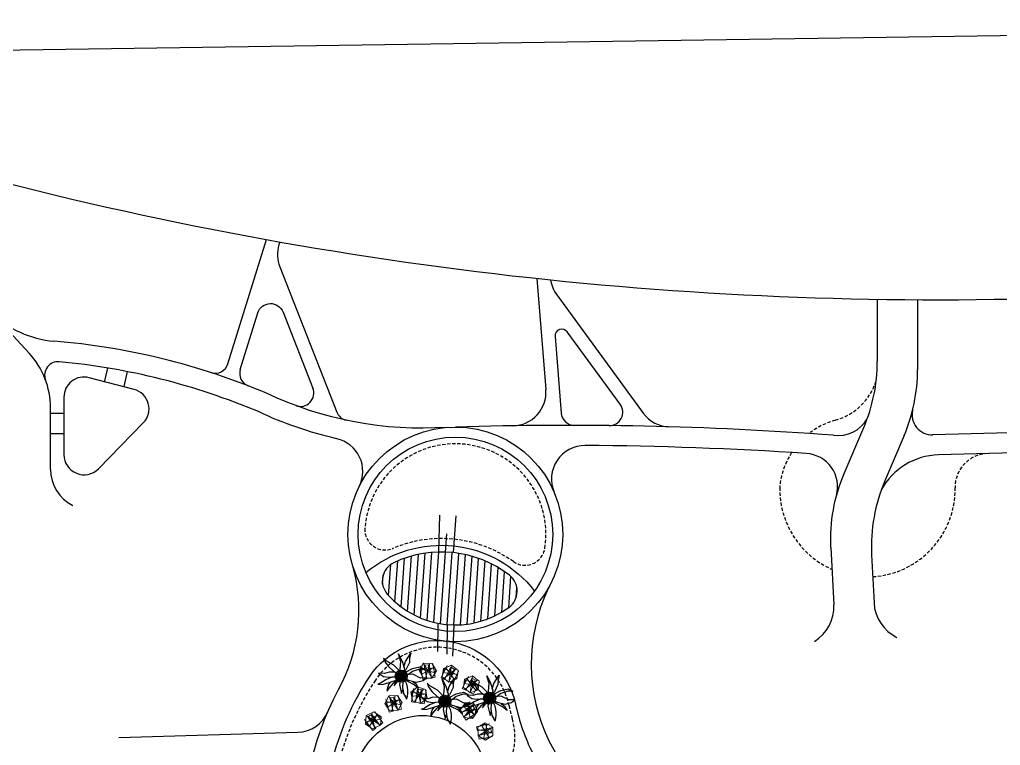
# Model space of a CAD drawing. Extents: x 309418 to 1212698, y 3438380 to 6877191.
# Drawn here: x 606364.3 to 606510.5, y 3439158.2 to 3439266.4 of the extents above; entities that cross this region are included whole.
import ezdxf

# ---------------------------------------------------------------- set-up
doc = ezdxf.new("R2010")
doc.units = 0
doc.header["$MEASUREMENT"] = 0
doc.set_wipeout_variables(frame=1)
doc.linetypes.add('DASHED', pattern=[0.75, 0.5, -0.25])
for name, color, linetype in [('CR-GL$0$CR-SW', 4, 'Continuous'), ('Draft _ Lines', 20, 'Continuous'), ('DRAFT LINES', 32, 'Continuous'), ('LA-FLOWERING-TREE', 221, 'Continuous'), ('LA-HARD-PAVE-HATCH-MARBLE-TYPE (PV - MT-BG-01-AN - RA- ∅ - 01)', 227, 'Continuous'), ('LA-HARD-PAVE-HATCH-WOOD-TYPE( PV - WO-DW-01-∅ - ∅-∅ - 04)', 17, 'Continuous'), ('LA-HARD-PAVE-LINE-01', 30, 'Continuous'), ('LA-PATTERN', 28, 'Continuous'), ('LA-PLNT-PALMS', 251, 'Continuous'), ('LA-PLNT-TREE-TRUNK', 52, 'Continuous'), ('LH-HARD', 9, 'Continuous')]:
    doc.layers.add(name, color=color, linetype=linetype)
doc.layers.add('HW-LA-SF-LOUNGE CHAIRS', color=215, linetype='Continuous', lineweight=0)
doc.layers.add('L-CON-SF-CABANA', color=215, linetype='Continuous', lineweight=0)
picture_1 = doc.add_image_def('image3.jpg', size_in_pixel=(7142, 4284))

# ---------------------------------------------------------------- blocks, each defined once
blk = doc.blocks.new('Lounge 1')
at = {"lineweight": 13, "extrusion": (0, 0, -1)}
blk.add_line((0.41, 1.44), (0.41, 0.86), dxfattribs=at)
blk.add_wipeout([(0.29, 0.86), (0.29, 0), (-0.29, 0), (-0.29, 0.86), (-0.41, 0.86), (-0.41, 1.44), (-0.29, 1.44), (-0.29, 2.03), (0.29, 2.03), (0.29, 1.44), (0.41, 1.44), (0.41, 0.86)])
at = {"extrusion": (0, 0, -1)}
for p, q in [((-0.29, 2.03), (-0.29, 0)), ((0.29, 2.03), (0.29, 0)), ((0.29, 0), (-0.29, 0))]:
    blk.add_line(p, q, dxfattribs=at)
at = {"lineweight": 13, "extrusion": (0, 0, -1)}
for p, q in [((-0.29, 1.44), (-0.41, 1.44)), ((-0.41, 1.44), (-0.41, 0.86)), ((-0.29, 0.86), (-0.41, 0.86)), ((0.41, 1.44), (0.29, 1.44)), ((0.41, 0.86), (0.29, 0.86))]:
    blk.add_line(p, q, dxfattribs=at)
blk.add_lwpolyline([(0.29, 1.44), (-0.29, 1.44)])
blk = doc.blocks.new('umbrella')
blk.add_lwpolyline([(-0.33, 1.24), (-1.23, 0.33), (-0.9, -0.9), (0.34, -1.23), (1.24, -0.33), (0.91, 0.91)], close=True)
for points in [[(1.07, 0.29), (-1.06, -0.28)], [(0.33, -1.23), (-0.33, 1.23)]]:
    blk.add_lwpolyline(points)
at = {"layer": 'L-CON-SF-CABANA', "extrusion": (0, 0, -1)}
for p, q in [((-0.99, 0.57), (1, -0.57)), ((0.57, 1), (-0.57, -0.99))]:
    blk.add_line(p, q, dxfattribs=at)
blk = doc.blocks.new('LA-SIDE TABLE-0')
at = {"layer": 'HW-LA-SF-LOUNGE CHAIRS'}
blk.add_lwpolyline([(-0.16, 0.16), (0.16, -0.16), (-0.15, -0.48), (-0.48, -0.17)], close=True, dxfattribs=at)
blk = doc.blocks.new('*U670')
at = {"layer": 'HW-LA-SF-LOUNGE CHAIRS', "rotation": 162.2570459346732}
blk.add_blockref('Lounge 1', (-0.27, 1.3), dxfattribs=at)
blk.add_blockref('Lounge 1', (0.97, 0.9), dxfattribs=at)
at = {"rotation": 206.4673177738114}
blk.add_blockref('LA-SIDE TABLE-0', (-0.27, -0.83), dxfattribs=at)
at = {"layer": 'HW-LA-SF-LOUNGE CHAIRS', "rotation": 165.7660392124923}
blk.add_blockref('umbrella', (0, 0.01), dxfattribs=at)
blk = doc.blocks.new('*U678')
at = {"layer": 'HW-LA-SF-LOUNGE CHAIRS', "rotation": 227.2584821810075}
blk.add_blockref('Lounge 1', (-1.29, 0.31), dxfattribs=at)
blk.add_blockref('Lounge 1', (-0.41, 1.26), dxfattribs=at)
at = {"rotation": 271.4687540201458}
blk.add_blockref('LA-SIDE TABLE-0', (0.64, -0.6), dxfattribs=at)
at = {"layer": 'HW-LA-SF-LOUNGE CHAIRS', "rotation": 230.7674754588267}
blk.add_blockref('umbrella', (-0.01, 0), dxfattribs=at)
blk = doc.blocks.new('*U679')
at = {"layer": 'HW-LA-SF-LOUNGE CHAIRS', "rotation": 190.1871506126637}
blk.add_blockref('Lounge 1', (-0.85, 1.02), dxfattribs=at)
blk.add_blockref('Lounge 1', (0.43, 1.25), dxfattribs=at)
at = {"rotation": 234.3974224518019}
blk.add_blockref('LA-SIDE TABLE-0', (0.15, -0.86), dxfattribs=at)
at = {"layer": 'HW-LA-SF-LOUNGE CHAIRS', "rotation": 193.6961438904829}
blk.add_blockref('umbrella', (0, 0.01), dxfattribs=at)
blk = doc.blocks.new('GH-B-LA-HD-FURN-Tree-Pit-140-C2')
blk.add_wipeout([(-0.29, 0.64), (-0.33, 0.62), (-0.37, 0.59), (-0.46, 0.52), (-0.51, 0.48), (-0.55, 0.44), (-0.57, 0.41), (-0.59, 0.37), (-0.61, 0.34), (-0.64, 0.28), (-0.66, 0.22), (-0.68, 0.15), (-0.69, 0.11), (-0.7, 0.05), (-0.7, 0.01), (-0.7, -0.02), (-0.7, -0.07), (-0.68, -0.15), (-0.66, -0.24), (-0.63, -0.3), (-0.61, -0.35), (-0.58, -0.4), (-0.52, -0.47), (-0.43, -0.55), (-0.38, -0.59), (-0.31, -0.63), (-0.19, -0.67), (-0.14, -0.69), (-0.03, -0.7), (0.03, -0.7), (0.16, -0.68), (0.23, -0.66), (0.29, -0.64), (0.41, -0.57), (0.47, -0.52), (0.52, -0.47), (0.57, -0.41), (0.61, -0.35), (0.66, -0.23), (0.68, -0.17), (0.7, -0.08), (0.7, 0.03), (0.67, 0.19), (0.65, 0.26), (0.62, 0.33), (0.58, 0.4), (0.53, 0.46), (0.47, 0.52), (0.41, 0.56), (0.34, 0.61), (0.28, 0.64), (0.23, 0.66), (0.18, 0.68), (0.14, 0.69), (0.1, 0.69), (0.05, 0.7), (0, 0.7), (-0.03, 0.7), (-0.07, 0.7), (-0.1, 0.69), (-0.12, 0.69), (-0.19, 0.67)])
at = {"linetype": 'Continuous', "ltscale": 7}
blk.add_circle((0, 0), 0.7, dxfattribs=at)
for centre, radius in [((0, 0), 0.7), ((-0.59, 0.01, 0), 0.0312), ((-0.53, 0.22, 0), 0.0751), ((-0.54, 0.34, 0), 0.0312), ((-0.48, 0.39, 0), 0.0312), ((-0.44, 0.12, 0), 0.0312), ((-0.39, 0.28, 0), 0.0744), ((-0.43, -0.01, 0), 0.0312), ((-0.38, 0.43, 0), 0.0489), ((-0.34, 0.54, 0), 0.0489), ((-0.32, 0.36, 0), 0.0312), ((-0.32, 0.19, 0), 0.0312), ((-0.22, 0.25, 0), 0.0751), ((-0.2, 0.44, 0), 0.0864), ((-0.24, 0.57, 0), 0.0312), ((-0.11, 0.62, 0), 0.0312), ((-0.07, 0.53, 0), 0.0489), ((-0.05, 0.39, 0), 0.0751), ((0.02, 0.56, 0), 0.0312), ((0.09, 0.49, 0), 0.0489), ((0.07, 0.4, 0), 0.0312), ((0.16, 0.33, 0), 0.0312), ((0.23, 0.42, 0), 0.0751), ((0.22, 0.24, 0), 0.0744), ((0.25, 0.56, 0), 0.0312), ((0.34, -0.05, 0), 0.0744), ((0.33, 0.52, 0), 0.0489), ((0.31, 0.19, 0), 0.0312), ((0.34, 0.1, 0), 0.0489), ((0.39, 0.28, 0), 0.0744), ((0.4, 0.43, 0), 0.0489), ((0.5, 0.1, 0), 0.0751), ((0.5, -0.07, 0), 0.0751), ((0.48, 0.35, 0), 0.0312), ((0.55, 0.25, 0), 0.0751), ((0.6, 0.14, 0), 0.0312), ((-0.66, -0.03, 0), 0.0312), ((-0.6, -0.14, 0), 0.0744), ((-0.52, -0.05, 0), 0.0312), ((-0.51, -0.18, 0), 0.0312), ((-0.51, -0.41, 0), 0.0312), ((-0.43, -0.17, 0), 0.0312), ((-0.41, -0.37, 0), 0.0489), ((-0.39, -0.27, 0), 0.0489), ((-0.33, -0.12, 0), 0.0744), ((-0.34, -0.44, 0), 0.0312), ((-0.29, -0.24, 0), 0.0489), ((-0.23, -0.36, 0), 0.0864), ((-0.25, -0.55, 0), 0.0751), ((-0.21, -0.16, 0), 0.0312), ((-0.17, -0.63, 0), 0.0312), ((-0.14, -0.5, 0), 0.0312), ((-0.11, -0.28, 0), 0.0489), ((-0.09, -0.56, 0), 0.0489), ((0.04, -0.57, 0), 0.0751), ((0.03, -0.32, 0), 0.0489), ((0.01, -0.47, 0), 0.0312), ((0.01, -0.67, 0), 0.0312), ((0.05, -0.4, 0), 0.0312), ((0.11, -0.24, 0), 0.0489), ((0.2, -0.38, 0), 0.0751), ((0.2, -0.56, 0), 0.0744), ((0.18, -0.17, 0), 0.0312), ((0.21, -0.25, 0), 0.0489), ((0.25, -0.16, 0), 0.0312), ((0.27, -0.48, 0), 0.0312), ((0.35, -0.26, 0), 0.0489), ((0.37, -0.37, 0), 0.0489), ((0.38, -0.15, 0), 0.0312), ((0.46, -0.26, 0), 0.0312), ((0.45, -0.45, 0), 0.0312), ((0.52, -0.18, 0), 0.0312)]:
    blk.add_circle(centre, radius)
for centre, radius, start, end in [((-0.74, 0.07, 0), 0.0751, 300.57, 48.1319), ((-0.67, 0.15, 0), 0.0312, 228.2509, 106.0031), ((-0.7, 0.26, 0), 0.0489, 338.9516, 340.5973), ((-0.62, 0.29, 0), 0.0312, 212.387, 96.9329), ((-0.53, 0.49, 0), 0.0744, 249.8969, 24.4462), ((-0.14, 0.71, 0), 0.0489, 225.1336, 337.319), ((0.05, 0.68, 0), 0.0744, 161.2962, 9.7321), ((0.23, 0.64, 0), 0.0312, 117.3619, 23.3792), ((0.49, 0.53, 0), 0.0312, 191.312, 263.5273), ((0.57, 0.44, 0), 0.0864, 143.8673, 290.7577), ((0.68, 0.07, 0), 0.0751, 82.3722, 288.9673), ((-0.68, -0.26, 0), 0.0489, 330.5544, 70.9052), ((-0.56, -0.31, 0), 0.0744, 243.0468, 174.7374), ((-0.57, -0.46, 0), 0.0312, 13.6332, 63.9215), ((-0.41, -0.52, 0), 0.0744, 297.5976, 166.1329), ((-0.35, -0.61, 0), 0.0312, 335.7961, 145.3358), ((-0.13, -0.73, 0), 0.0751, 29.1719, 131.3472), ((0.15, -0.71, 0), 0.0751, 33.568, 169.5874), ((0.36, -0.52, 0), 0.0744, 340.2974, 269.335), ((0.53, -0.55, 0), 0.0751, 97.2335, 170.6742), ((0.55, -0.36, 0), 0.0864, 29.6959, 262.8687), ((0.66, -0.08, 0), 0.0489, 40.7628, 304.861), ((0.67, -0.26, 0), 0.0489, 95.6985, 221.7485), ((0.66, -0.17, 0), 0.0312, 47.4763, 284.0739), ((0.73, -0.03, 0), 0.0312, 164.2255, 190.993)]:
    blk.add_arc(centre, radius, start, end)
blk = doc.blocks.new('P200')
blk.add_lwpolyline([(0, -0.1), (0, 0.1)])
blk = doc.blocks.new('COARSE GRAVEL')
blk.add_wipeout([(0.68, 0.59), (0.69, 0.57), (0.69, 0.57), (0.73, 0.53), (0.76, 0.48), (0.79, 0.42), (0.81, 0.39), (0.83, 0.35), (0.85, 0.3), (0.87, 0.24), (0.88, 0.17), (0.89, 0.11), (0.9, 0.04), (0.9, -0.02), (0.9, -0.07), (0.89, -0.12), (0.88, -0.19), (0.87, -0.24), (0.85, -0.3), (0.82, -0.37), (0.79, -0.43), (0.76, -0.49), (0.72, -0.54), (0.68, -0.59), (0.64, -0.63), (0.61, -0.67), (0.58, -0.69), (0.53, -0.73), (0.48, -0.76), (0.44, -0.78), (0.4, -0.8), (0.37, -0.82), (0.31, -0.85), (0.25, -0.86), (0.15, -0.89), (0.09, -0.9), (0.02, -0.9), (-0.06, -0.9), (-0.18, -0.88), (-0.24, -0.87), (-0.29, -0.85), (-0.36, -0.83), (-0.43, -0.79), (-0.46, -0.77), (-0.53, -0.73), (-0.57, -0.7), (-0.62, -0.66), (-0.68, -0.59), (-0.71, -0.55), (-0.75, -0.5), (-0.79, -0.43), (-0.83, -0.34), (-0.87, -0.25), (-0.89, -0.14), (-0.9, -0.04), (-0.9, 0.08), (-0.88, 0.19), (-0.86, 0.28), (-0.84, 0.33), (-0.81, 0.39), (-0.78, 0.45), (-0.74, 0.51), (-0.7, 0.56), (-0.65, 0.62), (-0.59, 0.68), (-0.49, 0.75), (-0.4, 0.81), (-0.33, 0.84), (-0.19, 0.88), (-0.11, 0.89), (0.01, 0.9), (0.09, 0.9), (0.2, 0.88), (0.25, 0.86), (0.35, 0.83), (0.41, 0.8), (0.42, 0.79), (0.47, 0.77), (0.49, 0.76), (0.52, 0.73), (0.56, 0.71), (0.62, 0.66), (0.65, 0.62)])
at = {"rotation": 45.00000000604048}
blk.add_blockref('GH-B-LA-HD-FURN-Tree-Pit-140-C2', (0, 0), dxfattribs=at)
at = {"layer": 'LA-HARD-PAVE-HATCH-WOOD-TYPE( PV - WO-DW-01-∅ - ∅-∅ - 04)'}
blk.add_circle((0, 0), 0.9, dxfattribs=at)
at = {"layer": 'LA-HARD-PAVE-LINE-01'}
blk.add_circle((0, 0), 0.7, dxfattribs=at)
at = {"layer": 'LA-HARD-PAVE-HATCH-WOOD-TYPE( PV - WO-DW-01-∅ - ∅-∅ - 04)'}
for p, rotation in [((-0.8, 0.01), 269.0493109383438), ((-0.64, 0.48), 233.239448750675), ((-0.24, 0.76), 197.4295865630063), ((0.25, 0.76), 161.6197243753375), ((0.65, 0.47), 125.8098621876688), ((-0.66, -0.46), 304.8591731260126), ((-0.26, -0.75), 340.6690353136814), ((0.23, -0.77), 16.47889750135008), ((0.63, -0.49), 52.28875968901892), ((0.8, -0.03), 88.09862187668766)]:
    blk.add_blockref('P200', p, dxfattribs=dict(at, rotation=rotation))
blk = doc.blocks.new('GH-B-LA-PL-PALM')
for p, q in [((-1.52, 2.96), (-2.17, 3.08)), ((-2.17, 3.08), (-1.58, 2.41)), ((-0.72, 2.37), (-1.52, 2.96)), ((-2.81, 1.3), (-2.97, 2.05)), ((-2.97, 2.05), (-2.51, 1.47)), ((-2.51, 1.47), (-1.59, 0.88)), ((-1.58, 2.41), (-1.32, 1.14)), ((-0.23, 1.23), (-0.72, 2.37)), ((-1.93, 0.6), (-2.81, 1.3)), ((-0.95, 0.18), (-1.93, 0.6)), ((-1.59, 0.88), (-0.85, 0.68)), ((-1.32, 1.14), (-0.65, 0.5)), ((-0.95, 0.18), (-0.12, 0.02)), ((-0.65, 0.5), (-0.1, 0.08)), ((-0.02, 0.12), (-0.23, 1.23)), ((-0.58, -0.03), (-1.17, -0.04)), ((0.21, -1.18), (0.66, -1.76)), ((0.66, -1.76), (1.27, -2.16)), ((1.27, -2.16), (1.78, -2.91))]:
    blk.add_line(p, q)
for points in [[(-0.45, 1.81), (-0.5, 2.44), (-0.17, 3.19), (-0.21, 2.32), (0.03, 1.27), (0.11, 0.61)], [(0.07, 0.1), (0.54, 0.73), (1.15, 1.18), (1.81, 1.9), (2.16, 2.78)], [(0.11, 0.05), (1.13, 0.55), (1.98, 1.67), (1.39, 1.44)], [(-0.09, -0.09), (-0.72, -0.77), (-1.64, -1.41), (-2.33, -2.43), (-1.83, -1.32), (-1.13, -0.32), (-0.48, 0.02), (-0.12, 0.01)], [(0.48, -0.06), (1.07, -0.17), (1.8, 0.07), (1.06, 0.08), (0.46, 0.22)], [(-1.27, -0.52), (-2.1, -0.89), (-3.56, -1.03), (-2.85, -0.69), (-2.36, -0.31), (-1.17, -0.04)], [(-0.06, -0.11), (-0.46, -0.92), (-0.6, -1.89), (-0.36, -3.18), (-0.44, -3.73), (-0.09, -3.17), (0.08, -2.35), (0.16, -1.36), (0.01, -0.12)], [(0.09, -0.09), (1.02, -1), (1.88, -1.46), (2.77, -1.75), (3.11, -1.98), (2.76, -1.44), (1.87, -0.8), (1.08, -0.3), (0.55, -0.09), (0.12, -0.02)], [(1.78, -2.91), (1.7, -2.02), (1.33, -1.39), (0.68, -0.7)], [(1.68, -0.7), (2.16, -0.71), (2.84, -0.43), (3.08, -0.23), (2.52, -0.26), (1.55, -0.26), (0.97, -0.19)]]:
    blk.add_lwpolyline(points)
blk.add_arc((3.17, -0.24), 3.18, 108.5551, 173.4273)
at = {"layer": 'LA-PLNT-TREE-TRUNK'}
blk.add_circle((0, 0), 0.131, dxfattribs=at)

msp = doc.modelspace()

# ---------------------------------------------------------------- hatches: boundary and pattern name
at = {"layer": 'LA-PATTERN', "true_color": 0x99724c}
h = msp.add_hatch(dxfattribs=at)
h.set_pattern_fill('_USER', color=35, angle=266, pattern_type=0)
h.set_pattern_definition([(266, (0, 0), (0.99756405026, -0.06975647374), [])])
edge = h.paths.add_edge_path()
edge.add_arc((606429.27148, 3439189.64498), 13.5, 221.3239308, 306.2212191)
edge.add_arc((606435.47597, 3439181.17419), 3, 306.2212192, 412.12354)
edge.add_arc((606427.18386, 3439170.51347), 16.50592, 52.1235401, 115.4216097)
edge.add_arc((606421.3861, 3439182.71166), 3, 115.4216097, 221.3239309)

# ---------------------------------------------------------------- linework, layer by layer
at = {"layer": 'CR-GL$0$CR-SW', "ltscale": 8}
msp.add_arc((606501.13734, 3439786.61402), 562, 255.3664608, 272.7634676, dxfattribs=at)
at = {"layer": 'Draft _ Lines', "color": 114, "linetype": 'DASHED', "true_color": 0x139b48}
for points in [[(606482.17786, 3439204.84499, -0.091202002), (606485.87875, 3439206.65238, 0.252755325), (606491.96976, 3439212.52957)], [(606485.38983, 3439184.42469, -0.302359595), (606477.59652, 3439196.62844, -0.122736606), (606479.36467, 3439201.8427, -0.122736606)], [(606503.72619, 3439196.60281, -0.401512484), (606491.45142, 3439183.33819, -0.401512484)]]:
    msp.add_lwpolyline(points, format="xyb", dxfattribs=at)
msp.add_lwpolyline([(606442.61267, 3439187.5804, 1.045881261), (606415.79898, 3439190.50629, 0.557868971), (606419.96338, 3439187.55266, -0.260411424), (606437.90926, 3439185.59442, 0.557868975)], format="xyb", close=True, dxfattribs=at)
msp.add_arc((606508.72547, 3439196.68761), 5, 91.5099624, 180.9717085, dxfattribs=at)
at = {"layer": 'LA-FLOWERING-TREE'}
for points in [[(606395.38319, 3439215.0692), (606401.13554, 3439233.5827)], [(606441.43086, 3439227.7946), (606442.7528, 3439211.23221)], [(606376.99663, 3439212.3447), (606377.4688, 3439214.434)], [(606379.92283, 3439211.68339), (606380.42313, 3439213.89716)], [(606370.94538, 3439207.63974), (606368.94538, 3439207.63974)], [(606445.18551, 3439205.89059), (606445.18884, 3439205.84884)], [(606582.27309, 3439206.62909), (606500.40068, 3439204.47094)], [(606370.94538, 3439204.63974), (606368.94538, 3439204.63974)], [(606582.39067, 3439203.63115), (606501.25166, 3439201.49233)], [(606426.78385, 3439187.01455), (606426.9346, 3439192.47924)], [(606428.97435, 3439186.922), (606429.38859, 3439192.39809)], [(606427.78586, 3439187.00841), (606427.98605, 3439189.72387)], [(606379.15217, 3439159.36016), (606405.80793, 3439160.14875)]]:
    msp.add_lwpolyline(points, dxfattribs=at)
for points in [[(606403.11953, 3439233.22761), (606402.99056, 3439232.81253, 0.17038544), (606403.11066, 3439229.50314), (606411.59365, 3439207.87646)], [(606443.46378, 3439227.58114, 0.12323561), (606444.37901, 3439225.33241), (606457.27141, 3439207.71539)], [(606397.21992, 3439214.24017), (606399.8294, 3439222.63857, -0.708838756), (606403.60122, 3439222.77545), (606408.04461, 3439211.4474)], [(606453.82913, 3439209.03258), (606445.93057, 3439219.82568, 0.756062363), (606444.12675, 3439219.15555), (606445.0387, 3439207.72991)], [(606427.94998, 3439205.59031, -0.12819669), (606401.14455, 3439210.67161, 0.079693312), (606369.4619, 3439218.44531, 0.079693312)], [(606411.59402, 3439203.89726, -0.054260393), (606399.91948, 3439207.93241, 0.076917584), (606370.25426, 3439215.36511, 0.076917584)], [(606485.61911, 3439204.42531, 0.025833527), (606429.27148, 3439205.64498, 0.033487711)], [(606481.56015, 3439201.7016, 0.015187036), (606448.6156, 3439202.88268)], [(606415.94349, 3439183.93403, -0.426280739), (606441.05412, 3439181.19398, 1.873366246)], [(606405.93758, 3439048.91114, -0.163573587), (606408.1184, 3439082.81007, 0.097401097), (606409.60898, 3439090.38364, 0.026475996), (606406.92422, 3439141.18496, -0.150253216), (606411.86219, 3439166.51417, 0.198021316), (606413.98898, 3439184.90734)], [(606443.0742, 3439181.55272, 0.225673799), (606443.24496, 3439158.74907, -0.149559605), (606452.8548, 3439118.4405, 0.447612974), (606458.09377, 3439113.1325), (606480.37664, 3439114.24292)], [(606408.43632, 3439051.29407, -0.155111159), (606410.89481, 3439081.67361, 0.097401097), (606412.60898, 3439090.38321, 0.026475996), (606409.90747, 3439141.50158, -0.174816962), (606416.51601, 3439168.46006, -0.664387739), (606438.24834, 3439164.31241, 0.063246204), (606440.81036, 3439156.96918)]]:
    msp.add_lwpolyline(points, format="xyb", dxfattribs=at)
for points in [[(606376.08842, 3439199.41997), (606382.77298, 3439206.24357, 0.575640459), (606381.39143, 3439211.24469), (606374.70688, 3439212.9989, 0.491542914), (606370.94538, 3439210.09715), (606370.94538, 3439201.51935, 0.671907031)], [(606419.13313, 3439180.73072, 0.388362883), (606437.24869, 3439178.75397, 0.498049568), (606437.31786, 3439183.5422, 0.283433706), (606420.09827, 3439185.42118, 0.49804957)]]:
    msp.add_lwpolyline(points, format="xyb", close=True, dxfattribs=at)
for radius in [16, 14.5]:
    msp.add_circle((606429.27148, 3439189.64498), radius, dxfattribs=at)
for centre, radius, start, end in [((606370.68391, 3439233.39545), 15, 225.44157, 265.3270812), ((606370.07059, 3439213.37356), 2, 84.7307358, 200.3616629), ((606393.47326, 3439215.66264), 2, 252.0237432, 342.7393929), ((606399.12985, 3439213.64674), 2, 162.7393929, 248.7460882), ((606406.18272, 3439210.71708), 2, 249.6498924, 21.4174239), ((606437.76865, 3439210.83439), 5, 270.8198935, 4.5634415), ((606452.21515, 3439207.85144), 2, 269.3133085, 36.197225), ((606413.45554, 3439208.60678), 2, 201.4174239, 257.9885713), ((606447.03236, 3439207.88904), 2, 184.5634415, 269.8554185), ((606461.30636, 3439210.66822), 5, 216.197225, 268.3711306), ((606500.32163, 3439207.4699), 3, 166.1622104, 271.5099624), ((606486.31166, 3439209.37712), 5, 262.0383681, 329.8410932), ((606410.48157, 3439199.02258), 5, 333.4772776, 77.1446725), ((606448.58828, 3439197.88276), 5, 89.6869611, 203.0961518), ((606481.22936, 3439196.71255), 5, 344.9274077, 86.2066165), ((606501.51516, 3439191.49581), 10, 91.5099624, 151.5411447), ((606405.66007, 3439165.14657), 5, 271.6945573, 336.7221283)]:
    msp.add_arc(centre, radius, start, end, dxfattribs=at)
at = {"layer": 'LH-HARD'}
for p, q in [((606492.13428, 3439224.68613), (606492.13428, 3439215.39294)), ((606498.13428, 3439224.62204), (606498.13428, 3439214.16677)), ((606365.74446, 3439216.66176), (606360.56209, 3439222.25039)), ((606368.94538, 3439199.33549), (606368.94538, 3439208.50233)), ((606496.12983, 3439204.35836), (606493.2631, 3439197.63742)), ((606485.22826, 3439187.667), (606485.65444, 3439179.1148)), ((606491.28963, 3439186.58473), (606491.647, 3439179.41342))]:
    msp.add_line(p, q, dxfattribs=at)
msp.add_lwpolyline([(606485.22826, 3439187.667, -0.113726996), (606487.20173, 3439198.71968), (606490.12983, 3439205.58453, 0.101135256), (606492.13428, 3439215.39294)], format="xyb", dxfattribs=at)
for centre, radius, start, end in [((606356.94538, 3439208.50233), 12, 0, 42.8399184), ((606473.13428, 3439214.16677), 25, 336.900051, 0), ((606374.94538, 3439199.33549), 6, 180, 243.5264957), ((606516.25865, 3439187.82901), 25, 156.900051, 182.8528523), ((606497.63957, 3439179.71205), 6, 182.8528523, 244.579139), ((606479.66187, 3439178.81617), 6, 301.1265663, 2.8528523)]:
    msp.add_arc(centre, radius, start, end, dxfattribs=at)

# ---------------------------------------------------------------- pictures from other files: only their frames are drawn
at = {"layer": 'LA-FLOWERING-TREE'}
image = msp.add_image(picture_1, insert=(606209.84417, 3438978.84791, 24.98381), size_in_units=(467.97699, 280.70756), rotation=0.8380648, dxfattribs=dict(at, fade=91))
image.dxf.flags = 7

# ---------------------------------------------------------------- next in the draw order: block references
at = {"layer": 'HW-LA-SF-LOUNGE CHAIRS'}
for p, rotation in [((606423.84163, 3439165.67875), 189.2281410299856), ((606433.74775, 3439160.27061), 120.1465812146302)]:
    msp.add_blockref('*U670', p, dxfattribs=dict(at, rotation=rotation))

# ---------------------------------------------------------------- next in the draw order: block references
for p, rotation in [((606420.05078, 3439164.48914), 212.2553276351042), ((606431.28306, 3439163.38687), 143.1737678197487)]:
    msp.add_blockref('*U670', p, dxfattribs=dict(at, rotation=rotation))

# ---------------------------------------------------------------- next in the draw order: block references
for name, p, rotation in [('*U678', (606425.15006, 3439169.31201), 143.1737678197487), ('*U670', (606417.02653, 3439161.91208), 234.6723302854207)]:
    msp.add_blockref(name, p, dxfattribs=dict(at, rotation=rotation))
at = {"layer": 'LA-HARD-PAVE-HATCH-MARBLE-TYPE (PV - MT-BG-01-AN - RA- ∅ - 01)', "rotation": 6.135701135505339}
msp.add_blockref('COARSE GRAVEL', (606427.71272, 3439164.7673), dxfattribs=at)

# ---------------------------------------------------------------- next in the draw order: linework, layer by layer
at = {"layer": 'DRAFT LINES', "color": 4}
msp.add_lwpolyline([(606414.42231, 3439148.87783, -0.401341815), (606421.30327, 3439162.13066, -0.574777236), (606433.74808, 3439151.33062, 0.257838301), (606437.77459, 3439139.07316, -0.331961419), (606441.17719, 3439120.48452, 0.252210076), (606442.12222, 3439092.80428, -0.191123145), (606446.63554, 3439063.05257, -0.995510363), (606417.0459, 3439069.75146, 0.126307955)], format="xyb", close=True, dxfattribs=at)
at = {"layer": 'LA-FLOWERING-TREE'}
for points in [[(606426.67361, 3439176.39729), (606426.59385, 3439172.15775)], [(606428.03264, 3439176.20194), (606427.97449, 3439171.77919)]]:
    msp.add_lwpolyline(points, dxfattribs=at)

# ---------------------------------------------------------------- next in the draw order: block references
at = {"layer": 'HW-LA-SF-LOUNGE CHAIRS', "rotation": 143.1737678197487}
msp.add_blockref('*U679', (606428.4958, 3439168.89114), dxfattribs=at)

# ---------------------------------------------------------------- next in the draw order: linework, layer by layer
at = {"layer": 'LA-FLOWERING-TREE'}
msp.add_lwpolyline([(606429.03125, 3439176.14711), (606428.85861, 3439171.51062)], dxfattribs=at)

# ---------------------------------------------------------------- next in the draw order: block references
at = {"layer": 'HW-LA-SF-LOUNGE CHAIRS', "rotation": 143.1737678197487}
msp.add_blockref('*U679', (606431.64645, 3439167.27389), dxfattribs=at)

# ---------------------------------------------------------------- next in the draw order: block references
at = {"layer": 'LA-HARD-PAVE-HATCH-MARBLE-TYPE (PV - MT-BG-01-AN - RA- ∅ - 01)', "rotation": 6.135701135505339}
msp.add_blockref('COARSE GRAVEL', (606434.37504, 3439165.23553), dxfattribs=at)
at = {"layer": 'LA-PLNT-PALMS', "rotation": 231.1357011280185}
msp.add_blockref('GH-B-LA-PL-PALM', (606427.71272, 3439164.7673), dxfattribs=at)

# ---------------------------------------------------------------- next in the draw order: block references
at = {"layer": 'LA-HARD-PAVE-HATCH-MARBLE-TYPE (PV - MT-BG-01-AN - RA- ∅ - 01)', "rotation": 6.135701135505339}
msp.add_blockref('COARSE GRAVEL', (606421.20652, 3439168.51313), dxfattribs=at)
at = {"layer": 'LA-PLNT-PALMS', "rotation": 231.1357011280185}
msp.add_blockref('GH-B-LA-PL-PALM', (606434.37504, 3439165.23553), dxfattribs=at)

# ---------------------------------------------------------------- next in the draw order: linework, layer by layer
at = {"layer": 'Draft _ Lines', "color": 114, "linetype": 'DASHED', "true_color": 0x139b48}
msp.add_lwpolyline([(606451.08261, 3439073.19744, -0.016193137), (606450.7906, 3439074.62875, -0.02522005), (606448.68919, 3439092.28843, 0.159646064), (606445.18441, 3439100.94667, -0.420280405), (606447.10245, 3439121.1865, 0.23559985), (606448.95311, 3439125.24903, 0.039012987), (606447.77615, 3439135.59329, 0.210622646), (606443.17828, 3439142.22176), (606439.0859, 3439144.72611, -0.407346523), (606436.68478, 3439154.20934), (606436.78555, 3439154.38304, 0.202612113), (606437.76269, 3439162.10638, -0.01615031), (606437.27017, 3439164.10457, 0.664387739), (606417.34888, 3439167.90658, 0.124465841), (606410.84491, 3439149.45415)], format="xyb", dxfattribs=at)

# ---------------------------------------------------------------- next in the draw order: block references
at = {"layer": 'LA-PLNT-PALMS', "rotation": 231.1357011280185}
msp.add_blockref('GH-B-LA-PL-PALM', (606421.20652, 3439168.51313), dxfattribs=at)

doc.saveas('drawing.dxf')
